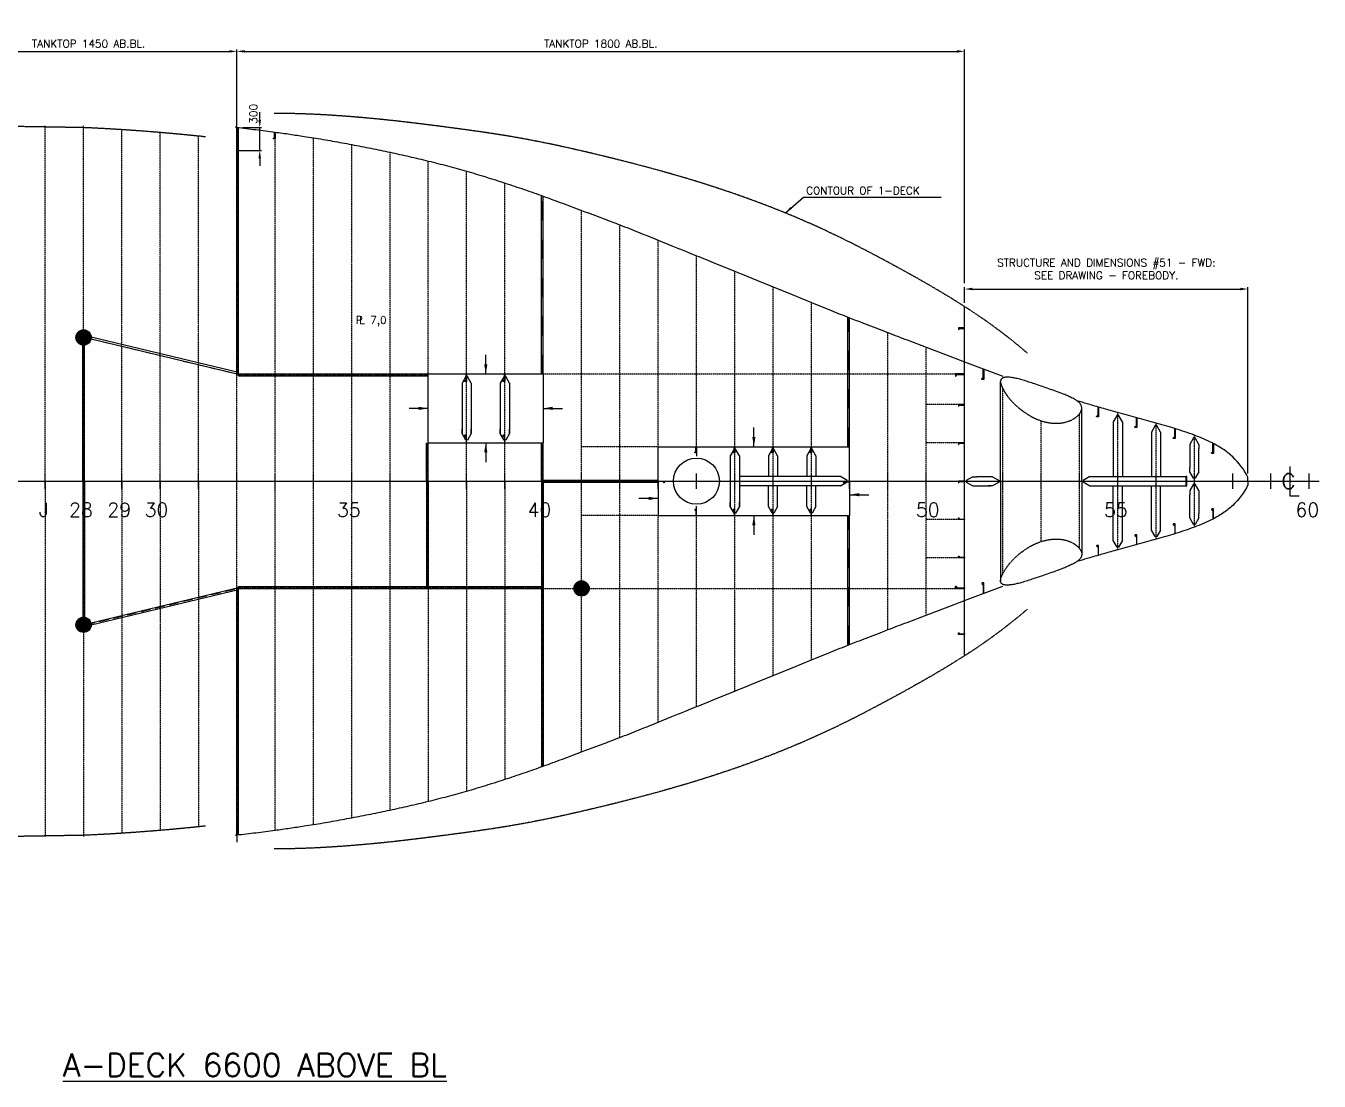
# Model space of a CAD drawing. Extents: x 53504 to 151281, y 25397 to 132894.
# Drawn here: x 109135 to 126017, y 99574 to 113347 of the extents above; entities that cross this region are included whole.
import ezdxf

# ---------------------------------------------------------------- set-up
doc = ezdxf.new("R2010")
doc.units = 0
doc.header["$LTSCALE"] = 250
for name, pattern in [('CENTER', [3, 2.5, -0.25, 0, -0.25]), ('DASHED', [0.75, 0.5, -0.25]), ('JERNB', [2, 1, -1]), ('PHANTOM', [2.1, 1.25, -0.2, 0.125, -0.2, 0.125, -0.2])]:
    doc.linetypes.add(name, pattern=pattern)
doc.layers.get('0').update_dxf_attribs({"linetype": 'CONTINUOUS'})
doc.layers.get('DEFPOINTS').update_dxf_attribs({"linetype": 'CONTINUOUS'})
for name, color, linetype in [('_-0', 7, 'CONTINUOUS'), ('POSNR', 2, 'CONTINUOUS'), ('S0CE1', 1, 'CENTER'), ('S0CO1', 1, 'CONTINUOUS'), ('S0CO2', 2, 'CONTINUOUS'), ('S0CO5', 4, 'CONTINUOUS'), ('S0DA1', 1, 'DASHED'), ('S0DA2', 2, 'DASHED'), ('S0DA3', 3, 'DASHED'), ('S0PH1', 1, 'PHANTOM'), ('S0TX2', 2, 'CONTINUOUS'), ('S0TX3', 3, 'CONTINUOUS')]:
    doc.layers.add(name, color=color, linetype=linetype)
doc.styles.add('18', font='romans', dxfattribs={"height": 180})
doc.styles.add('ROMANS', font='romans', dxfattribs={"height": 100})
doc.dimstyles.get("Standard").update_dxf_attribs({"dimscale": 50, "dimtxt": 2, "dimasz": 2, "dimexe": 0.5, "dimexo": 1, "dimgap": 1, "dimtad": 1, "dimdsep": 46, "dimtxsty": 'ROMANS', "dimcen": 1.5, "dimclrd": 1, "dimclre": 1, "dimclrt": 2, "dimazin": 2, "dimtfac": 1, "dimtmove": 2, "dimatfit": 3, "dimfxl": 1, "dimtvp": 100, "dimtolj": 1, "dimarcsym": 0})

# ---------------------------------------------------------------- blocks, each defined once
blk = doc.blocks.new('PILL-O')
at = {"layer": 'S0TX2'}
h = blk.add_hatch(color=256, dxfattribs=at)
h.paths.add_polyline_path([(1, -1), (0, -1), (0, -100, 0.198881), (71, -71)])
h.paths.add_polyline_path([(0, -1), (-70, -71, 0.196266), (0, -100)])
h.paths.add_polyline_path([(0, -1), (0, 0), (-71, 71, 0.198912), (-100, 0, 0.201592), (-70, -71)])
h.paths.add_polyline_path([(0, 100, 0.198881), (-71, 71), (0, 0)])
h.paths.add_polyline_path([(71, 70, 0.201624), (0, 100), (0, 0), (1, -1)])
h.paths.add_polyline_path([(71, 70), (1, -1), (71, -71, 0.198912), (100, 0, 0.196235)])
at = {"layer": 'S0CO2'}
blk.add_circle((0, 0), 100, dxfattribs=at)
blk = doc.blocks.new('HP80x7')
at = {"color": 0, "linetype": 'ByBlock'}
blk.add_lwpolyline([(17, -80, 0.773344), (19, -73), (8, -66, -0.267949), (6, -63), (6, 0), (0, 0), (0, -80), (17, -80)], format="xyb", dxfattribs=at)
blk = doc.blocks.new('HP100x7')
at = {"color": 0}
blk.add_lwpolyline([(0, 0), (0, -100), (20, -100, 0.767327), (24, -89), (10, -79, -0.267949), (7, -75), (7, 0)], format="xyb", close=True, dxfattribs=at)
blk = doc.blocks.new('snip')
at = {"color": 0, "linetype": 'ByBlock'}
for p, q in [((-75, -151), (-75, -221)), ((75, -151), (75, -221))]:
    blk.add_line(p, q, dxfattribs=at)
blk.add_lwpolyline([(75, -151), (13, -43), (-12, -43), (-75, -151)], dxfattribs=at)
blk = doc.blocks.new('HP120x8')
at = {"color": 0}
blk.add_lwpolyline([(0, 0), (0, -120), (24, -120, 0.767327), (27, -109), (10, -99, -0.267949), (8, -95), (8, 0)], format="xyb", close=True, dxfattribs=at)
blk = doc.blocks.new('*D119')
at = {"layer": 'DEFPOINTS', "color": 0, "transparency": 16777216}
for p in [(125088, 109912), (121389, 109683), (125088, 107455)]:
    blk.add_point(p, dxfattribs=at)
at = {"layer": 'S0TX2', "color": 1, "lineweight": -2, "transparency": 16777216}
for p, q in [((121389, 109733), (121389, 109937)), ((121489, 109912), (124988, 109912)), ((125088, 107505), (125088, 109937))]:
    blk.add_line(p, q, dxfattribs=at)
at = {"layer": 'S0TX2', "color": 1, "transparency": 16777216}
for points in [[(121489, 109929), (121489, 109896), (121389, 109912)], [(124988, 109929), (124988, 109896), (125088, 109912)]]:
    blk.add_solid(points, dxfattribs=at)
at = {"layer": 'S0TX2', "color": 2, "transparency": 16777216, "insert": (123239, 110173), "char_height": 100, "attachment_point": 5, "style": 'ROMANS'}
blk.add_mtext('\\A1;STRUCTURE AND DIMENSIONS #51 - FWD:\\PSEE DRAWING - FOREBODY.', dxfattribs=at)
blk = doc.blocks.new('PLDIM2')
at = {"layer": 'S0TX2', "style": 'ROMANS'}
for s, p in [('P', (-19, 0)), ('L', (23, 0))]:
    blk.add_text(s, height=100, dxfattribs=at).set_placement(p)
blk.add_attdef('XX.X', (168, -1), '', height=100, dxfattribs=at)
blk = doc.blocks.new('PILC')
at = {"color": 1, "linetype": 'ByBlock'}
blk.add_line((0, 0), (-250, 0), dxfattribs=at)
blk.add_solid([(-125, 21), (-125, -21), (0, 0)], dxfattribs=at)
blk = doc.blocks.new('*D117')
at = {"layer": 'DEFPOINTS', "color": 0, "transparency": 16777216}
for p in [(121389, 113014), (111889, 112022), (121389, 109937)]:
    blk.add_point(p, dxfattribs=at)
at = {"layer": 'S0TX2', "color": 1, "lineweight": -2, "transparency": 16777216}
for p, q in [((111889, 112072), (111889, 113039)), ((111989, 113014), (121289, 113014)), ((121389, 109987), (121389, 113039))]:
    blk.add_line(p, q, dxfattribs=at)
at = {"layer": 'S0TX2', "color": 1, "transparency": 16777216}
for points in [[(111989, 113031), (111989, 112998), (111889, 113014)], [(121289, 113031), (121289, 112998), (121389, 113014)]]:
    blk.add_solid(points, dxfattribs=at)
at = {"layer": 'S0TX2', "color": 2, "transparency": 16777216, "insert": (116639, 113114), "char_height": 100, "attachment_point": 5, "style": 'ROMANS'}
blk.add_mtext('\\A1;TANKTOP 1800 AB.BL.', dxfattribs=at)
blk = doc.blocks.new('CL-MERKE')
at = {"layer": 'POSNR'}
blk.add_lwpolyline([(0, 191), (0, -191), (121, -191)], dxfattribs=at)
at = {"layer": 'POSNR', "style": 'ROMANS'}
blk.add_text('C', height=200, dxfattribs=at).set_placement((-107, -102))
blk = doc.blocks.new('*D112')
at = {"layer": 'DEFPOINTS', "color": 0, "transparency": 16777216}
for p in [(111913, 112019), (112188, 112019), (111864, 111720)]:
    blk.add_point(p, dxfattribs=at)
at = {"layer": 'S0CO1', "color": 1, "lineweight": -2, "transparency": 16777216}
for p, q in [((112188, 112119), (112188, 112219)), ((111963, 112019), (112213, 112019)), ((112188, 111720), (112188, 112019)), ((111914, 111720), (112213, 111720)), ((112188, 111620), (112188, 111520))]:
    blk.add_line(p, q, dxfattribs=at)
at = {"layer": 'S0CO1', "color": 1, "transparency": 16777216}
for points in [[(112171, 112119), (112204, 112119), (112188, 112019)], [(112171, 111620), (112204, 111620), (112188, 111720)]]:
    blk.add_solid(points, dxfattribs=at)
at = {"layer": 'S0CO1', "color": 2, "transparency": 16777216, "insert": (112106, 112199), "char_height": 100, "attachment_point": 5, "rotation": 90, "style": 'ROMANS'}
blk.add_mtext('\\A1;300', dxfattribs=at)
blk = doc.blocks.new('*D120')
at = {"layer": 'DEFPOINTS', "color": 0, "transparency": 16777216}
for p in [(111889, 113014), (108020, 112205), (111889, 112240)]:
    blk.add_point(p, dxfattribs=at)
at = {"layer": 'S0TX2', "color": 1, "lineweight": -2, "transparency": 16777216}
for p, q in [((108020, 112255), (108020, 113039)), ((108120, 113014), (111789, 113014)), ((111889, 112290), (111889, 113039))]:
    blk.add_line(p, q, dxfattribs=at)
at = {"layer": 'S0TX2', "color": 1, "transparency": 16777216}
for points in [[(108120, 113031), (108120, 112998), (108020, 113014)], [(111789, 113031), (111789, 112998), (111889, 113014)]]:
    blk.add_solid(points, dxfattribs=at)
at = {"layer": 'S0TX2', "color": 2, "transparency": 16777216, "insert": (109954, 113114), "char_height": 100, "attachment_point": 5, "style": 'ROMANS'}
blk.add_mtext('\\A1;TANKTOP 1450 AB.BL.', dxfattribs=at)

msp = doc.modelspace()

# ---------------------------------------------------------------- linework, layer by layer
at = {"layer": 'S0CE1', "color": 0, "ltscale": 0.02}
msp.add_line((88804.363, 107404.555), (126017.273, 107404.555), dxfattribs=at)
at = {"layer": 'S0CO1', "color": 0}
for p, q in [((111888.569, 108804.555), (111888.569, 112016.882)), ((111912.569, 108780.555), (111912.569, 112014.126)), ((115864.569, 108804.555), (115864.569, 111128.372)), ((115888.569, 108804.555), (115888.569, 111128.372)), ((119864.569, 107854.555), (119864.569, 109544.612)), ((119888.569, 107854.555), (119888.569, 109534.985)), ((109876.569, 107404.555), (109876.569, 109308.45)), ((111912.569, 108823.51), (109876.569, 109308.45)), ((111912.569, 108798.838), (109876.569, 109283.778)), ((109900.569, 107404.555), (109900.569, 109302.733)), ((111912.569, 108804.555), (114388.569, 108804.555)), ((111912.569, 108780.555), (114388.569, 108780.555)), ((114828.569, 108627.996), (114828.569, 108025.287)), ((114948.569, 108627.996), (114948.569, 108025.287)), ((115328.569, 108627.996), (115328.569, 108025.287)), ((115448.569, 108627.996), (115448.569, 108025.287)), ((121858.569, 107404.555), (121858.569, 108705.712)), ((122918.569, 107404.555), (122918.569, 108358.905)), ((123328.569, 108123.867), (123328.569, 107464.555)), ((123448.569, 108123.867), (123448.569, 107464.555)), ((114364.569, 107404.555), (114364.569, 107904.555)), ((114388.569, 107404.555), (114388.569, 107904.555)), ((115864.569, 107404.555), (115864.569, 107904.555)), ((115888.569, 107404.555), (115888.569, 107904.555)), ((123828.569, 107986.799), (123828.569, 107464.555)), ((123948.569, 107986.799), (123948.569, 107464.555)), ((124328.569, 107827.837), (124328.569, 107584.179)), ((124448.569, 107584.179), (124448.569, 107827.837)), ((118328.569, 107677.996), (118328.569, 107075.287)), ((118448.569, 107677.996), (118448.569, 107075.287)), ((118828.569, 107677.996), (118828.569, 107464.555)), ((118948.569, 107677.996), (118948.569, 107464.555)), ((119328.569, 107677.996), (119328.569, 107464.555)), ((119448.569, 107677.996), (119448.569, 107464.555)), ((109876.569, 107404.555), (109876.569, 105430.277)), ((109900.569, 107404.555), (109900.569, 105430.277)), ((114364.569, 107404.555), (114364.569, 106028.555)), ((114388.569, 107404.555), (114388.569, 106028.555)), ((115864.569, 107404.555), (115864.569, 103672.377)), ((115888.569, 107416.555), (117388.569, 107416.555)), ((115888.569, 107404.555), (115888.569, 103680.736)), ((115888.569, 107392.555), (117388.569, 107392.555)), ((119712.011, 107464.555), (118448.569, 107464.555)), ((121697.914, 107462.7), (121550.68, 107462.7)), ((121858.569, 107404.555), (121858.569, 106103.397)), ((122918.569, 107404.555), (122918.569, 106450.204)), ((123024.854, 107464.555), (124288.569, 107464.555)), ((119712.011, 107344.555), (118448.569, 107344.555)), ((118828.569, 107131.113), (118828.569, 107344.555)), ((118948.569, 107131.113), (118948.569, 107344.555)), ((119328.569, 107131.113), (119328.569, 107344.555)), ((119448.569, 107131.113), (119448.569, 107344.555)), ((121550.68, 107342.7), (121725.827, 107342.7)), ((123024.854, 107344.555), (124288.569, 107344.555)), ((123328.569, 106685.242), (123328.569, 107344.555)), ((123448.569, 106685.242), (123448.569, 107344.555)), ((123828.569, 106822.31), (123828.569, 107344.555)), ((123948.569, 106822.31), (123948.569, 107344.555)), ((124328.569, 106981.272), (124328.569, 107224.93)), ((124448.569, 107224.93), (124448.569, 106981.272)), ((119864.569, 105264.497), (119864.569, 106954.555)), ((119888.569, 105274.124), (119888.569, 106954.555)), ((111912.569, 102794.983), (111912.569, 106028.555)), ((111912.569, 106028.555), (115864.569, 106028.555)), ((111912.569, 106010.271), (109876.569, 105525.331)), ((111912.569, 105985.6), (109876.569, 105500.659)), ((111888.569, 102792.227), (111888.569, 106004.555)), ((111912.569, 106004.555), (115864.569, 106004.555))]:
    msp.add_line(p, q, dxfattribs=at)
at = {"layer": 'S0CO1', "color": 0, "linetype": 'JERNB', "ltscale": 0.02}
for p, q in [((111900.569, 108801.696), (111900.569, 112015.508)), ((109888.569, 107404.555), (109888.569, 109179.555)), ((111912.569, 108792.555), (114388.569, 108792.555)), ((114376.569, 107404.555), (114376.569, 107904.555)), ((115876.569, 107404.555), (115876.569, 107904.555)), ((109888.569, 107404.555), (109888.569, 105629.555)), ((114376.569, 107404.555), (114376.569, 106028.555)), ((115876.569, 107404.555), (115876.569, 103676.553)), ((111900.569, 102793.601), (111900.569, 106007.413)), ((111912.569, 106016.555), (115864.569, 106016.555))]:
    msp.add_line(p, q, dxfattribs=at)
at = {"layer": 'S0CO1', "color": 0, "linetype": 'JERNB'}
for p, q in [((115876.569, 108804.555), (115876.569, 111128.372)), ((119876.569, 107854.555), (119876.569, 109539.798)), ((115888.569, 107404.555), (117388.569, 107404.555)), ((119876.569, 105269.311), (119876.569, 106954.555))]:
    msp.add_line(p, q, dxfattribs=at)
at = {"layer": 'S0CO1', "color": 0, "linetype": 'Continuous'}
for p, q in [((117888.569, 107304.555), (117888.569, 107504.555)), ((119888.569, 107304.555), (119888.569, 107504.555)), ((124388.569, 107304.555), (124388.569, 107504.555))]:
    msp.add_line(p, q, dxfattribs=at)
for points in [[(111888.569, 111926.621), (111888.569, 112007.943), (111905.741, 112014.193), (111871.398, 112026.693), (111888.569, 112032.943), (111888.569, 112114.265)], [(111888.569, 102882.488), (111888.569, 102801.166), (111905.741, 102794.916), (111871.398, 102782.416), (111888.569, 102776.166), (111888.569, 102694.844)]]:
    msp.add_lwpolyline(points, dxfattribs=at)
at = {"layer": 'S0CO1', "color": 0}
msp.add_lwpolyline([(124276.569, 107344.555), (124288.569, 107344.555), (124288.569, 107464.555), (124276.569, 107464.555)], close=True, dxfattribs=at)
at = {"layer": 'S0CO2', "color": 0}
for points in [[(121638.569, 108860.805), (121638.569, 108733.432), (121618.069, 108733.432, -0.767326988), (121615.069, 108744.629), (121629.069, 108754.155, 0.267949192), (121631.569, 108758.485), (121631.569, 108860.805)], [(123138.569, 108370.698), (123138.569, 108243.326), (123118.069, 108243.326, -0.767326988), (123115.069, 108254.522), (123129.069, 108264.048, 0.267949192), (123131.569, 108268.379), (123131.569, 108370.698)], [(123638.569, 108232.275), (123638.569, 108104.903), (123618.069, 108104.903, -0.767326988), (123615.069, 108116.099), (123629.069, 108125.625, 0.267949192), (123631.569, 108129.956), (123631.569, 108232.275)], [(124138.569, 108089.669), (124138.569, 107962.296), (124118.069, 107962.296, -0.767326988), (124115.069, 107973.493), (124129.069, 107983.019, 0.267949192), (124131.569, 107987.349), (124131.569, 108089.669)], [(124638.569, 107894.976), (124638.569, 107767.604), (124618.069, 107767.604, -0.767326988), (124615.069, 107778.8), (124629.069, 107788.327, 0.267949192), (124631.569, 107792.657), (124631.569, 107894.976)], [(124638.569, 106914.133), (124638.569, 107041.505), (124618.069, 107041.505, 0.767326988), (124615.069, 107030.309), (124629.069, 107020.783, -0.267949192), (124631.569, 107016.452), (124631.569, 106914.133)], [(123638.569, 106576.834), (123638.569, 106704.206), (123618.069, 106704.206, 0.767326988), (123615.069, 106693.01), (123629.069, 106683.484, -0.267949192), (123631.569, 106679.153), (123631.569, 106576.834)], [(124138.569, 106719.441), (124138.569, 106846.813), (124118.069, 106846.813, 0.767326988), (124115.069, 106835.617), (124129.069, 106826.09, -0.267949192), (124131.569, 106821.76), (124131.569, 106719.441)], [(123138.569, 106438.411), (123138.569, 106565.783), (123118.069, 106565.783, 0.767326988), (123115.069, 106554.587), (123129.069, 106545.061, -0.267949192), (123131.569, 106540.731), (123131.569, 106438.411)], [(121638.569, 105948.305), (121638.569, 106075.677), (121618.069, 106075.677, 0.767326988), (121615.069, 106064.481), (121629.069, 106054.954, -0.267949192), (121631.569, 106050.624), (121631.569, 105948.305)]]:
    msp.add_lwpolyline(points, format="xyb", close=True, dxfattribs=at)
at = {"layer": 'S0CO2', "color": 0, "flags": 128}
for points in [[(122918.587, 108358.526), (122918.181, 108367.201), (122916.995, 108375.421), (122915.024, 108383.489), (122912.39, 108391.079), (122909.05, 108398.41), (122907.378, 108401.513), (122905.599, 108404.555), (122901.86, 108410.322), (122897.673, 108416.024), (122893.312, 108421.341), (122888.569, 108426.573), (122884.064, 108431.107), (122879.386, 108435.467), (122873.817, 108440.317), (122867.921, 108445.099), (122862.05, 108449.577), (122855.901, 108454.03), (122845.837, 108460.891), (122835.081, 108467.716), (122828.648, 108471.561), (122822.026, 108475.34), (122809.853, 108481.981), (122798.431, 108487.95), (122786.564, 108493.892), (122772.669, 108500.58), (122758.194, 108507.3), (122743.374, 108513.924), (122728.097, 108520.486), (122712.032, 108527.178), (122695.482, 108533.932), (122682.134, 108539.275), (122668.569, 108544.611), (122650.88, 108551.46), (122632.794, 108558.366), (122614.339, 108565.313), (122595.544, 108572.284), (122576.437, 108579.264), (122557.044, 108586.238), (122543.089, 108591.19), (122529.071, 108596.106), (122509.116, 108603.055), (122488.978, 108610.058), (122468.689, 108617.105), (122448.278, 108624.176), (122427.778, 108631.269), (122408.149, 108638.047), (122388.569, 108644.8), (122367.985, 108651.875), (122347.429, 108658.908), (122326.937, 108665.888), (122306.536, 108672.804), (122286.259, 108679.647), (122267.72, 108685.878), (122249.409, 108692.005), (122229.649, 108698.503), (122210.13, 108704.721), (122190.88, 108710.661), (122171.929, 108716.323), (122153.304, 108721.711), (122135.034, 108726.825), (122121.665, 108730.462), (122108.569, 108733.938), (122091.302, 108738.349), (122074.483, 108742.423), (122062.058, 108745.293), (122049.962, 108747.974), (122034.38, 108751.171), (122019.333, 108753.912), (122004.948, 108756.218), (121997.669, 108757.269), (121990.575, 108758.218), (121977.28, 108759.73), (121966.612, 108760.658), (121955.968, 108761.332), (121944.401, 108761.614), (121933.505, 108761.303), (121927.232, 108760.869), (121921.237, 108760.28), (121915.284, 108759.498), (121909.388, 108758.503), (121903.517, 108757.227), (121897.753, 108755.624), (121893.108, 108754.054), (121888.569, 108752.213), (121882.837, 108749.325), (121877.437, 108745.905), (121872.692, 108742.074), (121870.296, 108739.7), (121868.089, 108737.17), (121864.694, 108732.351), (121861.983, 108727.118), (121860.048, 108721.716), (121858.939, 108716.74), (121858.554, 108705.225)], [(122918.587, 106450.583), (122918.181, 106441.908), (122916.995, 106433.688), (122915.024, 106425.62), (122912.39, 106418.03), (122909.05, 106410.699), (122907.378, 106407.596), (122905.599, 106404.555), (122901.86, 106398.787), (122897.673, 106393.085), (122893.312, 106387.768), (122888.569, 106382.536), (122884.064, 106378.002), (122879.386, 106373.642), (122873.817, 106368.792), (122867.921, 106364.01), (122862.05, 106359.532), (122855.901, 106355.079), (122845.837, 106348.218), (122835.081, 106341.393), (122828.648, 106337.548), (122822.026, 106333.769), (122809.853, 106327.129), (122798.431, 106321.159), (122786.564, 106315.217), (122772.669, 106308.529), (122758.194, 106301.809), (122743.374, 106295.185), (122728.097, 106288.623), (122712.032, 106281.931), (122695.482, 106275.177), (122682.134, 106269.834), (122668.569, 106264.498), (122650.88, 106257.649), (122632.794, 106250.743), (122614.339, 106243.796), (122595.544, 106236.825), (122576.437, 106229.845), (122557.044, 106222.871), (122543.089, 106217.92), (122529.071, 106213.003), (122509.116, 106206.055), (122488.978, 106199.051), (122468.689, 106192.004), (122448.278, 106184.933), (122427.778, 106177.84), (122408.149, 106171.062), (122388.569, 106164.309), (122367.985, 106157.234), (122347.429, 106150.201), (122326.937, 106143.222), (122306.536, 106136.306), (122286.259, 106129.462), (122267.72, 106123.231), (122249.409, 106117.104), (122229.649, 106110.607), (122210.13, 106104.388), (122190.88, 106098.448), (122171.929, 106092.786), (122153.304, 106087.398), (122135.034, 106082.284), (122121.665, 106078.647), (122108.569, 106075.171), (122091.302, 106070.76), (122074.483, 106066.686), (122062.058, 106063.816), (122049.962, 106061.135), (122034.38, 106057.938), (122019.333, 106055.197), (122004.948, 106052.891), (121997.669, 106051.841), (121990.575, 106050.891), (121977.28, 106049.379), (121966.612, 106048.451), (121955.968, 106047.777), (121944.401, 106047.495), (121933.505, 106047.806), (121927.232, 106048.24), (121921.237, 106048.83), (121915.284, 106049.611), (121909.388, 106050.606), (121903.517, 106051.882), (121897.753, 106053.485), (121893.108, 106055.055), (121888.569, 106056.896), (121882.837, 106059.784), (121877.437, 106063.204), (121872.692, 106067.035), (121870.296, 106069.409), (121868.089, 106071.939), (121864.694, 106076.758), (121861.983, 106081.991), (121860.048, 106087.393), (121858.939, 106092.369), (121858.554, 106103.884)]]:
    msp.add_lwpolyline(points, dxfattribs=at)
at = {"layer": 'S0CO5', "color": 0}
for p, q in [((121388.569, 105125.851), (121388.569, 109683.258)), ((114388.569, 108804.555), (115888.569, 108804.555)), ((114388.569, 107904.555), (114388.569, 108804.555)), ((115888.569, 108804.555), (115888.569, 107904.555)), ((114388.569, 107904.555), (115888.569, 107904.555)), ((117388.569, 107404.555), (117388.569, 107854.555)), ((117388.569, 107854.555), (119888.569, 107854.555)), ((119888.569, 107404.555), (119888.569, 107854.555)), ((117388.569, 107404.555), (117388.569, 106954.555)), ((119888.569, 107404.555), (119888.569, 106954.555)), ((124288.569, 107404.555), (125088.495, 107404.555)), ((117388.569, 106954.555), (119888.569, 106954.555))]:
    msp.add_line(p, q, dxfattribs=at)
at = {"layer": 'S0CO5', "color": 0, "flags": 128}
for points in [[(111882.646, 112022.599, -0.000054026), (111888.569, 112021.929, -0.002373), (112138.743, 111992.39, -0.003239), (112388.569, 111960.041, -0.002486), (112579.241, 111933.129, -0.001881), (112769.673, 111904.555), (112829.136, 111895.328), (112888.569, 111885.908, -0.004166), (113138.878, 111843.597, -0.002877), (113388.569, 111797.764, -0.00266), (113638.862, 111748.962, -0.003099), (113888.569, 111697.259, -0.00342), (114139.001, 111641.998, -0.004164), (114388.569, 111582.95, -0.004594), (114639.237, 111518.979, -0.005414), (114888.569, 111450.006, -0.005252), (115139.249, 111374.869, -0.00354), (115388.569, 111295.335, -0.003347), (115639.212, 111211.557, -0.004155), (115888.569, 111124.03, -0.003507), (116138.888, 111031.817), (116388.569, 110937.896), (116432.983, 110921.213), (116477.425, 110904.555), (116683.187, 110827.808, -0.002934), (116888.569, 110750.051, -0.003958), (117139.085, 110651.237, -0.001179), (117388.569, 110549.851), (117566.954, 110476.893, 0.001691), (117745.593, 110404.555), (117817.075, 110375.987), (117888.569, 110347.449, -0.001725), (118138.733, 110246.361), (118388.569, 110144.466), (118437.497, 110124.515), (118486.425, 110104.555), (118687.476, 110022.235), (118888.569, 109940.024), (119138.524, 109838.836), (119388.569, 109737.87), (119638.333, 109636.611, 0.002549), (119888.569, 109536.53, 0.00173), (120058.497, 109470.269), (120228.636, 109404.555), (120308.595, 109373.65), (120388.569, 109342.776, 0.001117), (120638.44, 109247.149), (120888.569, 109152.199), (121138.519, 109057.475), (121388.569, 108962.983), (121889.505, 108775.283)], [(125088.495, 107404.555), (125088.495, 107454.555, 0.090885), (124888.569, 107722.153, 0.040936), (124760.653, 107822.674, 0.028417), (124620.075, 107904.555, 0.017782), (124505.716, 107957.704, 0.010105), (124388.569, 108004.395, 0.015065), (124140.247, 108089.152, 0.006036), (123888.569, 108163.357, 0.002827), (123638.667, 108232.249, -0.001385), (123388.569, 108300.426, -0.001835), (123205.04, 108351.735, -0.002307), (123021.935, 108404.555, -0.00167), (122888.569, 108444.18, -0.000388382), (122855.903, 108454.029, -0.000388382)], [(125088.495, 107404.555), (125088.495, 107354.555, -0.090885), (124888.569, 107086.956, -0.040936), (124760.653, 106986.435, -0.028417), (124620.075, 106904.555, -0.017782), (124505.716, 106851.405, -0.010105), (124388.569, 106804.714, -0.015065), (124140.247, 106719.957, -0.006036), (123888.569, 106645.752, -0.002827), (123638.667, 106576.86, 0.001385), (123388.569, 106508.683, 0.001835), (123205.04, 106457.374, 0.002307), (123021.935, 106404.555, 0.00167), (122888.569, 106364.929, 0.000388382), (122855.903, 106355.08, 0.000388382)], [(111882.646, 102786.51, 0.000054026), (111888.569, 102787.181, 0.002373), (112138.743, 102816.72, 0.003239), (112388.569, 102849.068, 0.002486), (112579.241, 102875.98, 0.001881), (112769.673, 102904.555), (112829.136, 102913.781), (112888.569, 102923.201, 0.004166), (113138.878, 102965.513, 0.002877), (113388.569, 103011.345, 0.00266), (113638.862, 103060.147, 0.003099), (113888.569, 103111.85, 0.00342), (114139.001, 103167.111, 0.004164), (114388.569, 103226.16, 0.004594), (114639.237, 103290.13, 0.005414), (114888.569, 103359.103, 0.005252), (115139.249, 103434.24, 0.00354), (115388.569, 103513.775, 0.003347), (115639.212, 103597.552, 0.004155), (115888.569, 103685.079, 0.003507), (116138.888, 103777.292), (116388.569, 103871.213), (116432.983, 103887.896), (116477.425, 103904.555), (116683.187, 103981.301, 0.002934), (116888.569, 104059.058, 0.003958), (117139.085, 104157.872, 0.001179), (117388.569, 104259.258), (117566.954, 104332.216, -0.001691), (117745.593, 104404.555), (117817.075, 104433.122), (117888.569, 104461.66, 0.001725), (118138.733, 104562.748), (118388.569, 104664.643), (118437.497, 104684.594), (118486.425, 104704.555), (118687.476, 104786.874), (118888.569, 104869.085), (119138.524, 104970.273), (119388.569, 105071.239), (119638.333, 105172.498, -0.002549), (119888.569, 105272.579, -0.00173), (120058.497, 105338.84), (120228.636, 105404.555), (120308.595, 105435.459), (120388.569, 105466.333, -0.001117), (120638.44, 105561.96), (120888.569, 105656.91), (121138.519, 105751.634), (121388.569, 105846.126), (121889.505, 106033.826)]]:
    msp.add_lwpolyline(points, format="xyb", dxfattribs=at)
at = {"layer": 'S0CO5', "color": 0}
msp.add_circle((117888.569, 107404.555), 300, dxfattribs=at)
at = {"layer": 'S0DA1', "color": 0, "ltscale": 0.02}
for p, q in [((121364.569, 108404.555), (120888.569, 108404.555)), ((121364.569, 107904.555), (120888.569, 107904.555)), ((121364.569, 106904.555), (120888.569, 106904.555)), ((121364.569, 106404.555), (120888.569, 106404.555))]:
    msp.add_line(p, q, dxfattribs=at)
at = {"layer": 'S0DA2', "color": 0, "ltscale": 0.02}
for p, q in [((109388.569, 107404.555), (109388.569, 112040.968)), ((109888.569, 109305.592), (109888.569, 112040.968)), ((110388.569, 107404.555), (110388.569, 111995.891)), ((110888.569, 107404.555), (110888.569, 111958.755)), ((112388.569, 102855.41), (112388.569, 111953.699)), ((111388.569, 107404.555), (111388.569, 111911.728)), ((112888.569, 102928.71), (112888.569, 111880.399)), ((113388.569, 103010.749), (113388.569, 111798.36)), ((113888.569, 103107.1), (113888.569, 111702.009)), ((114388.569, 108804.555), (114388.569, 111585.379)), ((114888.569, 108804.555), (114888.569, 111449.165)), ((115388.569, 108804.555), (115388.569, 111295.909)), ((116388.569, 103861.589), (116388.569, 110947.52)), ((116888.569, 104053.994), (116888.569, 110755.115)), ((117388.569, 107854.555), (117388.569, 110555.139)), ((117888.569, 107854.555), (117888.569, 110350.056)), ((118388.569, 107854.555), (118388.569, 110143.859)), ((118888.569, 107854.555), (118888.569, 109939.067)), ((119388.569, 107854.555), (119388.569, 109736.225)), ((120388.569, 105473.867), (120388.569, 109335.243)), ((120888.569, 105669.132), (120888.569, 109139.977)), ((111888.569, 105979.883), (111888.569, 108829.226)), ((114888.569, 107904.555), (114888.569, 108804.555)), ((115388.569, 107904.555), (115388.569, 108804.555)), ((121888.569, 106197.677), (121888.569, 108611.432)), ((122888.569, 106526.489), (122888.569, 108282.62)), ((123388.569, 106508.683), (123388.569, 108300.426)), ((122388.569, 106616.412), (122388.569, 108192.697)), ((123888.569, 106645.752), (123888.569, 108163.357)), ((114888.569, 107404.555), (114888.569, 107904.555)), ((115388.569, 107404.555), (115388.569, 107904.555)), ((124388.569, 106804.714), (124388.569, 108004.395)), ((118388.569, 106954.555), (118388.569, 107854.555)), ((118888.569, 106954.555), (118888.569, 107854.555)), ((119388.569, 106954.555), (119388.569, 107854.555)), ((109388.569, 107404.555), (109388.569, 102768.141)), ((110388.569, 107404.555), (110388.569, 102813.218)), ((110888.569, 107404.555), (110888.569, 102850.354)), ((111388.569, 107404.555), (111388.569, 102897.381)), ((114888.569, 107404.555), (114888.569, 103359.944)), ((115388.569, 107404.555), (115388.569, 103513.2)), ((117388.569, 104253.971), (117388.569, 106954.555)), ((117888.569, 104459.053), (117888.569, 106954.555)), ((118388.569, 104665.25), (118388.569, 106954.555)), ((118888.569, 104870.042), (118888.569, 106954.555)), ((119388.569, 105072.884), (119388.569, 106954.555)), ((114388.569, 106004.555), (114388.569, 103223.73)), ((109888.569, 105503.518), (109888.569, 102768.141))]:
    msp.add_line(p, q, dxfattribs=at)
at = {"layer": 'S0DA2', "color": 0}
for p, q in [((117888.569, 107854.555), (117888.569, 107704.555)), ((117388.569, 107404.555), (117588.569, 107404.555)), ((117888.569, 106954.555), (117888.569, 107104.555))]:
    msp.add_line(p, q, dxfattribs=at)
at = {"layer": 'S0DA3', "color": 0}
for p, q in [((109912.569, 109279.555), (111888.569, 108804.555)), ((109912.569, 107404.555), (111888.569, 107404.555)), ((111912.569, 107404.555), (115888.569, 107404.555)), ((118188.569, 107404.555), (119888.569, 107404.555)), ((119888.569, 107404.555), (121388.569, 107404.555)), ((121388.569, 107404.555), (124288.569, 107404.555)), ((109912.569, 105529.555), (111888.569, 106004.555))]:
    msp.add_line(p, q, dxfattribs=at)
at = {"layer": 'S0DA3', "color": 0, "ltscale": 0.02}
for p, q in [((115888.569, 108804.555), (121388.569, 108804.555)), ((117388.569, 107854.555), (116388.569, 107854.555)), ((117388.569, 106954.555), (116388.569, 106954.555)), ((115888.569, 106004.555), (121388.569, 106004.555))]:
    msp.add_line(p, q, dxfattribs=at)
at = {"layer": 'S0PH1', "color": 0}
msp.add_line((125077.453, 107404.555), (125633.729, 107404.555), dxfattribs=at)
at = {"layer": 'S0PH1', "color": 0, "ltscale": 0.02, "flags": 128}
for points in [[(122208.483, 109075.109, 0.01728236), (121848.569, 109364.966, 0.018682), (121397.669, 109677.448, 0.01108), (120928.976, 109962.555, 0.002294), (120804.03, 110034.05, 0.00167), (120678.519, 110104.555), (120621.583, 110136.18), (120564.569, 110167.661, 0.006599), (120043.483, 110445.689, 0.011709), (119512.569, 110704.453, 0.005479), (119282.511, 110806.965, 0.005153), (119050.298, 110904.555, 0.01486), (118329.558, 111174.072, 0.011968), (117595.405, 111404.555, 0.005337), (117216.386, 111509.284, 0.003498), (116835.569, 111607.306, 0.006889), (116146.851, 111769.403, 0.012589), (115452.341, 111904.555, 0.00591), (115115.067, 111957.325, 0.002299), (114776.972, 112004.555, 0.003441), (114177.651, 112081.259, 0.007398), (113576.808, 112144.95, 0.009377), (112974.208, 112188.451, 0.013328), (112370.251, 112204.555)], [(103914.918, 112049.79), (108045.593, 112049.79, -0.001994514), (109912.516, 112022.097)], [(109912.516, 112022.097, -0.015404457), (111481.73, 111901.868)], [(122208.483, 105734, -0.01728236), (121848.569, 105444.143, -0.018682), (121397.669, 105131.661, -0.01108), (120928.976, 104846.555, -0.002294), (120804.03, 104775.059, -0.00167), (120678.519, 104704.555), (120621.583, 104672.929), (120564.569, 104641.448, -0.006599), (120043.483, 104363.421, -0.011709), (119512.569, 104104.656, -0.005479), (119282.511, 104002.144, -0.005153), (119050.298, 103904.555, -0.01486), (118329.558, 103635.037, -0.011968), (117595.405, 103404.555, -0.005337), (117216.386, 103299.825, -0.003498), (116835.569, 103201.804, -0.006889), (116146.851, 103039.706, -0.012589), (115452.341, 102904.555, -0.00591), (115115.067, 102851.784, -0.002299), (114776.972, 102804.555, -0.003441), (114177.651, 102727.85, -0.007398), (113576.808, 102664.159, -0.009377), (112974.208, 102620.658, -0.013328), (112370.251, 102604.555)], [(109912.516, 102787.012, 0.015404457), (111481.73, 102907.241)], [(103914.918, 102759.319), (108045.593, 102759.319, 0.001994514), (109912.516, 102787.012)]]:
    msp.add_lwpolyline(points, format="xyb", dxfattribs=at)
for points in [[(121858.569, 108705.712), (121858.968, 108698.22), (121859.747, 108691.145), (121860.933, 108684.033), (121862.337, 108677.636), (121864.056, 108671.237), (121865.94, 108665.103), (121868.089, 108658.699), (121872.366, 108647.178), (121874.858, 108641.006), (121877.544, 108634.725), (121882.761, 108623.283), (121888.569, 108611.432), (121891.155, 108606.411), (121893.796, 108601.419), (121901.546, 108587.383), (121909.47, 108573.882), (121917.991, 108560.2), (121927.814, 108545.25), (121936.181, 108533.042), (121944.948, 108520.728), (121956.548, 108505.107), (121968.8, 108489.352), (121980.638, 108474.796), (121992.946, 108460.304), (122006.944, 108444.602), (122021.519, 108429.106), (122033.761, 108416.709), (122046.304, 108404.555), (122054.28, 108397.093), (122062.353, 108389.739), (122078.732, 108375.295), (122095.669, 108360.949), (122113.046, 108346.82), (122130.841, 108332.942), (122149.024, 108319.348), (122167.569, 108306.069), (122186.448, 108293.132), (122205.435, 108280.686), (122224.614, 108268.667), (122244.315, 108256.994), (122264.233, 108245.963), (122284.339, 108235.578), (122304.603, 108225.841), (122324.993, 108216.75), (122345.48, 108208.306), (122366.03, 108200.506), (122377.325, 108196.497), (122388.569, 108192.697), (122409.157, 108186.277), (122429.712, 108180.578), (122450.206, 108175.585), (122470.607, 108171.282), (122490.882, 108167.653), (122511.005, 108164.679), (122526.565, 108162.803), (122542.103, 108161.294), (122561.69, 108160.007), (122581.017, 108159.492), (122600.054, 108159.716), (122618.769, 108160.643), (122637.14, 108162.239), (122655.134, 108164.467), (122672.726, 108167.291), (122685.626, 108169.774), (122698.407, 108172.583), (122714.876, 108176.765), (122730.851, 108181.475), (122746.312, 108186.668), (122757.253, 108190.732), (122768.04, 108195.067), (122782.126, 108201.317), (122795.616, 108208.035), (122808.493, 108215.161), (122820.521, 108222.491), (122826.45, 108226.361), (122832.19, 108230.276), (122843.12, 108238.261), (122851.329, 108244.77), (122859.276, 108251.53), (122868.384, 108259.995), (122876.071, 108267.911), (122883.343, 108276.153), (122885.989, 108279.361), (122888.569, 108282.62), (122894.439, 108290.62), (122899.853, 108298.887), (122904.767, 108307.509), (122907.011, 108311.978), (122909.05, 108316.417), (122911.228, 108321.71), (122913.161, 108327.073), (122914.835, 108332.548), (122916.206, 108338.083), (122917.749, 108346.989), (122918.335, 108352.947), (122918.569, 108358.905)], [(121858.569, 106103.397), (121858.968, 106110.889), (121859.747, 106117.964), (121860.933, 106125.076), (121862.337, 106131.473), (121864.056, 106137.872), (121865.94, 106144.006), (121868.089, 106150.41), (121872.366, 106161.931), (121874.858, 106168.103), (121877.544, 106174.384), (121882.761, 106185.826), (121888.569, 106197.677), (121891.155, 106202.698), (121893.796, 106207.69), (121901.546, 106221.726), (121909.47, 106235.227), (121917.991, 106248.909), (121927.814, 106263.859), (121936.181, 106276.067), (121944.948, 106288.381), (121956.548, 106304.002), (121968.8, 106319.757), (121980.638, 106334.313), (121992.946, 106348.805), (122006.944, 106364.507), (122021.519, 106380.003), (122033.761, 106392.4), (122046.304, 106404.555), (122054.28, 106412.016), (122062.353, 106419.371), (122078.732, 106433.814), (122095.669, 106448.16), (122113.046, 106462.289), (122130.841, 106476.167), (122149.024, 106489.761), (122167.569, 106503.04), (122186.448, 106515.978), (122205.435, 106528.423), (122224.614, 106540.442), (122244.315, 106552.115), (122264.233, 106563.146), (122284.339, 106573.531), (122304.603, 106583.268), (122324.993, 106592.359), (122345.48, 106600.803), (122366.03, 106608.603), (122377.325, 106612.612), (122388.569, 106616.412), (122409.157, 106622.832), (122429.712, 106628.531), (122450.206, 106633.524), (122470.607, 106637.827), (122490.882, 106641.456), (122511.005, 106644.43), (122526.565, 106646.306), (122542.103, 106647.815), (122561.69, 106649.102), (122581.017, 106649.617), (122600.054, 106649.394), (122618.769, 106648.467), (122637.14, 106646.87), (122655.134, 106644.642), (122672.726, 106641.818), (122685.626, 106639.335), (122698.407, 106636.526), (122714.876, 106632.345), (122730.851, 106627.634), (122746.312, 106622.441), (122757.253, 106618.377), (122768.04, 106614.042), (122782.126, 106607.792), (122795.616, 106601.074), (122808.493, 106593.948), (122820.521, 106586.618), (122826.45, 106582.748), (122832.19, 106578.833), (122843.12, 106570.848), (122851.329, 106564.339), (122859.276, 106557.579), (122868.384, 106549.114), (122876.071, 106541.198), (122883.343, 106532.956), (122885.989, 106529.749), (122888.569, 106526.489), (122894.439, 106518.489), (122899.853, 106510.222), (122904.767, 106501.6), (122907.011, 106497.132), (122909.05, 106492.692), (122911.228, 106487.399), (122913.161, 106482.036), (122914.835, 106476.561), (122916.206, 106471.027), (122917.749, 106462.12), (122918.335, 106456.162), (122918.569, 106450.204)]]:
    msp.add_lwpolyline(points, dxfattribs=at)
at = {"layer": 'S0TX2', "color": 0}
for p, q in [((109388.569, 107304.555), (109388.569, 107504.555)), ((109888.569, 107304.555), (109888.569, 107504.555)), ((110388.569, 107304.555), (110388.569, 107504.555)), ((110888.569, 107304.555), (110888.569, 107504.555)), ((111388.569, 107304.555), (111388.569, 107504.555)), ((111888.569, 107304.555), (111888.569, 107504.555)), ((112388.569, 107304.555), (112388.569, 107504.555)), ((112888.569, 107304.555), (112888.569, 107504.555)), ((113388.569, 107304.555), (113388.569, 107504.555)), ((113888.569, 107304.555), (113888.569, 107504.555)), ((114388.569, 107304.555), (114388.569, 107504.555)), ((114888.569, 107304.555), (114888.569, 107504.555)), ((115388.569, 107304.555), (115388.569, 107504.555)), ((115888.569, 107304.555), (115888.569, 107504.555)), ((116388.569, 107304.555), (116388.569, 107504.555)), ((116888.569, 107304.555), (116888.569, 107504.555)), ((117388.569, 107304.555), (117388.569, 107504.555)), ((117888.569, 107304.555), (117888.569, 107504.555)), ((118388.569, 107304.555), (118388.569, 107504.555)), ((118888.569, 107304.555), (118888.569, 107504.555)), ((119388.569, 107304.555), (119388.569, 107504.555)), ((119888.569, 107304.555), (119888.569, 107504.555)), ((120388.569, 107304.555), (120388.569, 107504.555)), ((120888.569, 107304.555), (120888.569, 107504.555)), ((121388.569, 107304.555), (121388.569, 107504.555)), ((121888.569, 107304.555), (121888.569, 107504.555)), ((122388.569, 107304.555), (122388.569, 107504.555)), ((122888.569, 107304.555), (122888.569, 107504.555)), ((123388.569, 107304.555), (123388.569, 107504.555)), ((123888.569, 107304.555), (123888.569, 107504.555)), ((124388.569, 107304.555), (124388.569, 107504.555)), ((124888.569, 107304.555), (124888.569, 107504.555)), ((125388.569, 107304.555), (125388.569, 107504.555)), ((125888.569, 107304.555), (125888.569, 107504.555))]:
    msp.add_line(p, q, dxfattribs=at)

# ---------------------------------------------------------------- block references
at = {"layer": 'S0CO1', "color": 0}
for name, p in [('PILL-O', (109888.569, 109279.555)), ('PILC', (114388.569, 108354.555)), ('CL-MERKE', (125633.729, 107404.555)), ('PILC', (117388.569, 107179.555)), ('PILL-O', (116388.569, 106004.555)), ('PILL-O', (109888.569, 105529.555))]:
    msp.add_blockref(name, p, dxfattribs=at)
for p, rotation in [((115138.569, 108804.555), 270), ((115888.569, 108354.555), 180), ((118638.569, 107854.555), 270), ((115138.569, 107904.555), 90), ((119888.569, 107227.437), 180), ((118638.569, 106954.555), 90)]:
    msp.add_blockref('PILC', p, dxfattribs=dict(at, rotation=rotation))
at = {"layer": 'S0CO1', "color": 0, "xscale": 0.8, "yscale": 0.8, "zscale": 0.8}
for p in [(114888.569, 108804.555), (115388.569, 108804.555), (123388.569, 108300.426), (123888.569, 108163.357), (124388.569, 108004.395), (118388.569, 107854.555), (118888.569, 107854.555), (119388.569, 107854.555), (124388.569, 107401.488)]:
    msp.add_blockref('snip', p, dxfattribs=at)
at = {"layer": 'S0CO1', "color": 0, "yscale": 0.8, "zscale": 0.8}
for p, xscale, rotation in [((114888.569, 107904.555), -0.8, 180), ((115388.569, 107904.555), -0.8, 180), ((124388.569, 107407.621), -0.8, 180), ((119888.569, 107404.555), 0.8, 270), ((121374.121, 107402.7), 0.8, 90), ((121874.472, 107402.7), -0.8, 270), ((122904.121, 107404.555), 0.8, 90), ((118388.569, 106954.555), -0.8, 180), ((118888.569, 106954.555), -0.8, 180), ((119388.569, 106954.555), -0.8, 180), ((124388.569, 106804.714), -0.8, 180), ((123888.569, 106645.752), -0.8, 180), ((123388.569, 106508.683), -0.8, 180)]:
    msp.add_blockref('snip', p, dxfattribs=dict(at, xscale=xscale, rotation=rotation))
at = {"layer": 'S0CO2', "color": 0, "xscale": -1}
for name, p in [('HP80x7', (112388.569, 111953.699)), ('HP100x7', (114888.569, 108804.555)), ('HP100x7', (115388.569, 108804.555)), ('HP80x7', (117888.569, 107854.555)), ('HP80x7', (118388.569, 107854.555)), ('HP80x7', (118888.569, 107854.555)), ('HP80x7', (119388.569, 107854.555))]:
    msp.add_blockref(name, p, dxfattribs=at)
at = {"layer": 'S0CO2', "color": 0}
for name, p, rotation in [('HP100x7', (114888.569, 107904.555), 180), ('HP100x7', (115388.569, 107904.555), 180), ('HP80x7', (119887.137, 107400.594), 269.8183635007229), ('HP80x7', (117888.569, 106954.555), 180), ('HP80x7', (118388.569, 106954.555), 180), ('HP80x7', (118888.569, 106954.555), 180), ('HP80x7', (119388.569, 106954.555), 180)]:
    msp.add_blockref(name, p, dxfattribs=dict(at, rotation=rotation))
at = {"layer": 'S0CO2', "color": 0, "xscale": -1, "rotation": 90}
msp.add_blockref('HP80x7', (117388.569, 107404.555), dxfattribs=at)
at = {"layer": 'S0TX2', "color": 0}
msp.add_blockref('PLDIM2', (113461.921, 109457.513), dxfattribs=at).add_auto_attribs({'XX.X': '7,0'})
at = {"layer": 'S0TX2', "color": 0, "rotation": 270}
for name, p in [('HP80x7', (121388.569, 109404.555)), ('HP120x8', (121388.569, 108804.555)), ('HP80x7', (121388.569, 108404.555)), ('HP80x7', (121388.569, 107904.555)), ('HP80x7', (121388.569, 107404.555))]:
    msp.add_blockref(name, p, dxfattribs=at)
at = {"layer": 'S0TX2', "color": 0, "xscale": -1}
for name, p, rotation in [('HP80x7', (121388.569, 106904.555), 269.9999999999995), ('HP80x7', (121388.569, 106404.555), 269.9999999999995), ('HP120x8', (121388.569, 106004.555), 270), ('HP80x7', (121388.569, 105404.555), 269.9999999999995)]:
    msp.add_blockref(name, p, dxfattribs=dict(at, rotation=rotation))

# ---------------------------------------------------------------- texts
at = {"layer": '_-0', "linetype": 'ByBlock', "style": 'ROMANS'}
msp.add_text('%%UA-DECK 6600 ABOVE BL', height=300, dxfattribs=at).set_placement((109617.406, 99633.864))
at = {"layer": 'S0TX2', "color": 0}
for s, height, style, p in [('CONTOUR OF 1-DECK', 100, 'ROMANS', (119320.935, 111147.682)), ('28', 180, '18', (109699.449, 106940.337)), ('29', 180, '18', (110199.449, 106940.337)), ('30', 180, '18', (110685.765, 106940.337)), ('35', 180, '18', (113196.382, 106940.337)), ('40', 180, '18', (115684.347, 106940.337)), ('50', 180, '18', (120754.185, 106940.337)), ('55', 180, '18', (123208.648, 106940.337)), ('60', 180, '18', (125708.648, 106940.337))]:
    msp.add_text(s, height=height, dxfattribs=dict(at, style=style)).set_placement(p)
at = {"layer": 'S0TX3', "color": 0, "style": '18'}
msp.add_text('J', height=180, dxfattribs=at).set_placement((109307.817, 106940.337))

# ---------------------------------------------------------------- dimensions: what is measured, and where the dimension line sits
at = {"layer": 'S0CO1', "color": 0}
dim = msp.add_linear_dim(base=(112187.576, 112019.199), p1=(111863.569, 111719.719), p2=(111912.569, 112019.199), angle=90, text='300', dimstyle='STANDARD', dxfattribs=at)
dim.commit()
dim.dimension.update_dxf_attribs({"geometry": '*D112', "text_midpoint": (112106.049, 112199.017), "dimtype": 160})
at = {"layer": 'S0TX2', "color": 0}
for base, p1, p2, text, picture, middle in [((111888.569, 113014.312), (108020.329, 112204.555), (111888.569, 112240.053), 'TANKTOP 1450 AB.BL.', '*D120', (109954.449, 113114.312)), ((121388.569, 113014.312), (111888.569, 112021.929), (121388.569, 109937.188), 'TANKTOP 1800 AB.BL.', '*D117', (116638.569, 113114.312))]:
    dim = msp.add_linear_dim(base=base, p1=p1, p2=p2, text=text, dimstyle='STANDARD', dxfattribs=at)
    dim.commit()
    dim.dimension.update_dxf_attribs({"geometry": picture, "text_midpoint": middle})
dim = msp.add_linear_dim(base=(125088.495, 109912.188), p1=(121388.569, 109683.258), p2=(125088.495, 107454.555), text='STRUCTURE AND DIMENSIONS #51 - FWD:\\PSEE DRAWING - FOREBODY.', dimstyle='STANDARD', dxfattribs=at)
dim.commit()
dim.dimension.update_dxf_attribs({"geometry": '*D119', "text_midpoint": (123238.532, 110173.063), "dimtype": 160})

# ---------------------------------------------------------------- leaders
msp.add_leader([(119050.298, 110904.555), (119284.356, 111113.201), (121082.112, 111113.201)], dimstyle='STANDARD', override={"dimgap": 1, "dimtad": 0}, dxfattribs=at)

doc.saveas('drawing.dxf')
